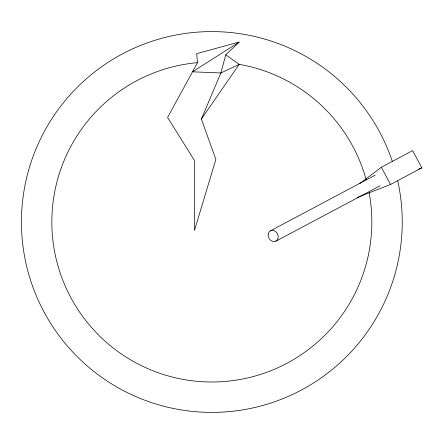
<?xml version="1.0" encoding="UTF-8"?>
<svg xmlns="http://www.w3.org/2000/svg" width="444" height="444" viewBox="0 0 444 444"><rect width="100%" height="100%" fill="white"/><g stroke="black" fill="none" stroke-linecap="round" stroke-linejoin="round"><path stroke-width="0.67" d="M225.763 54.812L220.868 72.977L201.371 119.031L215.856 159.44L194.483 230.436L194.483 160.484L167.599 117.46L197.486 62.643L196.675 53.619L239.405 41.986L225.763 54.812L239.222 64.363A160.001 160.001 0 0 1 366.206 179.942M201.371 119.031L239.222 64.363L220.868 72.977L192.491 71.806L238.822 42.352M359.84 183.544L381.357 167.249L412.637 150.616L421.8 167.843L390.515 184.476L357.204 197.502M270.413 230.847L375.125 175.169M275.974 241.153L380.07 185.797M418.598 169.097L421.8 167.843M381.357 167.249L390.515 184.476M397.769 181.002A190.398 190.398 0 0 1 160.8 405.433A190.398 190.398 0 0 1 73.787 90.87A190.398 190.398 0 0 1 392.407 161.616M369.131 192.724A160.001 160.001 0 0 1 236.153 380.142A160.001 160.001 0 0 1 53.008 241.342A160.001 160.001 0 0 1 197.486 62.643M268.232 233.982A5.855 4.817 62 0 0 274.781 241.569A5.855 4.817 62 0 0 276.562 232.445A5.855 4.817 62 0 0 268.232 233.982"/></g></svg>
